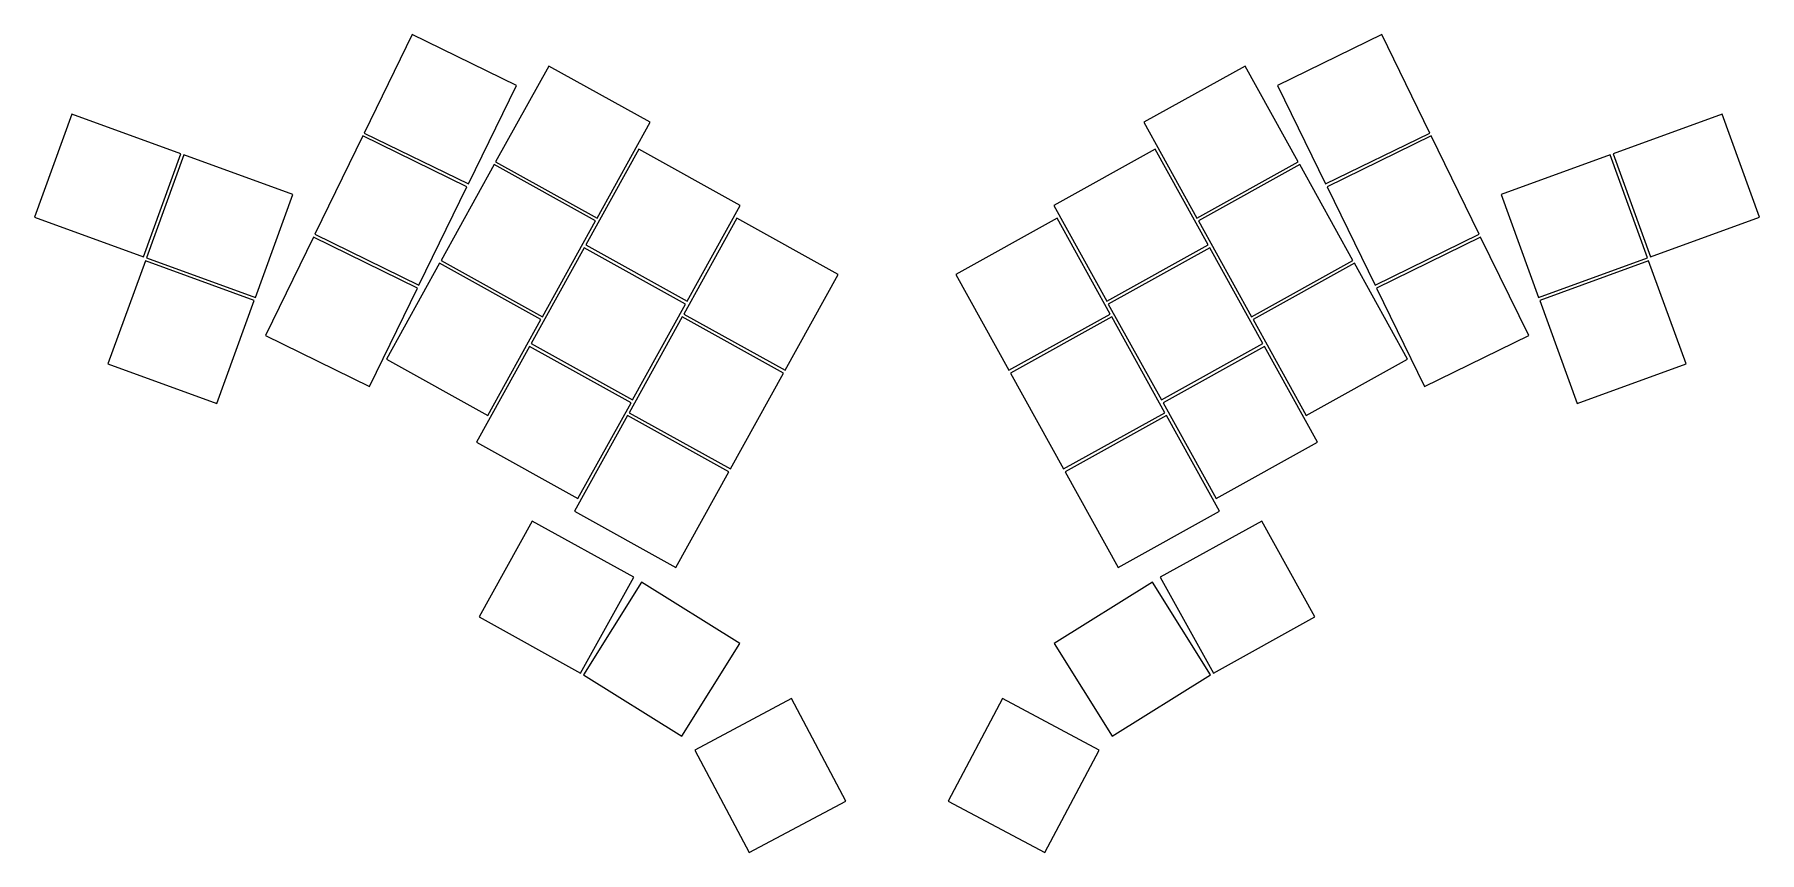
# Model space of a CAD drawing. Header units: millimetres. Extents: x 36 to 303, y -208 to -81.
import ezdxf

# ---------------------------------------------------------------- set-up
doc = ezdxf.new("R2010")
doc.units = ezdxf.units.MM

msp = doc.modelspace()

# ---------------------------------------------------------------- linework, layer by layer
for p, q in [((94.23, -81.46), (86.78, -96.74)), ((110.41, -89.35), (94.23, -81.46)), ((244.8, -81.46), (228.62, -89.35)), ((252.25, -96.74), (244.8, -81.46)), ((115.44, -86.35), (107.2, -101.22)), ((131.19, -95.07), (115.44, -86.35)), ((223.59, -86.35), (207.85, -95.07)), ((231.83, -101.22), (223.59, -86.35)), ((102.96, -104.63), (110.41, -89.35)), ((228.62, -89.35), (236.07, -104.63)), ((41.41, -93.82), (35.59, -109.8)), ((58.32, -99.98), (41.41, -93.82)), ((122.94, -109.94), (131.19, -95.07)), ((207.85, -95.07), (216.09, -109.94)), ((297.63, -93.82), (280.71, -99.98)), ((303.44, -109.8), (297.63, -93.82)), ((86.56, -97.18), (79.11, -112.46)), ((102.74, -105.08), (86.56, -97.18)), ((86.78, -96.74), (102.96, -104.63)), ((236.07, -104.63), (252.25, -96.74)), ((252.47, -97.18), (236.29, -105.08)), ((259.92, -112.46), (252.47, -97.18)), ((52.51, -115.95), (58.32, -99.98)), ((58.79, -100.15), (52.98, -116.12)), ((75.71, -106.3), (58.79, -100.15)), ((106.96, -101.65), (98.72, -116.52)), ((122.7, -110.38), (106.96, -101.65)), ((107.2, -101.22), (122.94, -109.94)), ((129.44, -99.25), (121.2, -114.12)), ((145.18, -107.98), (129.44, -99.25)), ((209.59, -99.25), (193.85, -107.98)), ((217.83, -114.12), (209.59, -99.25)), ((216.09, -109.94), (231.83, -101.22)), ((232.08, -101.65), (216.33, -110.38)), ((240.32, -116.52), (232.08, -101.65)), ((280.24, -100.15), (263.33, -106.3)), ((286.06, -116.12), (280.24, -100.15)), ((280.71, -99.98), (286.53, -115.95)), ((69.89, -122.28), (75.71, -106.3)), ((95.29, -120.36), (102.74, -105.08)), ((236.29, -105.08), (243.75, -120.36)), ((263.33, -106.3), (269.14, -122.28)), ((35.59, -109.8), (52.51, -115.95)), ((136.94, -122.85), (145.18, -107.98)), ((193.85, -107.98), (202.09, -122.85)), ((286.53, -115.95), (303.44, -109.8)), ((79.11, -112.46), (95.29, -120.36)), ((114.46, -125.25), (122.7, -110.38)), ((144.65, -109.97), (136.41, -124.84)), ((160.4, -118.7), (144.65, -109.97)), ((194.38, -109.97), (178.64, -118.7)), ((202.62, -124.84), (194.38, -109.97)), ((216.33, -110.38), (224.57, -125.25)), ((243.75, -120.36), (259.92, -112.46)), ((78.89, -112.91), (71.44, -128.19)), ((95.07, -120.8), (78.89, -112.91)), ((120.96, -114.56), (112.72, -129.43)), ((136.7, -123.29), (120.96, -114.56)), ((121.2, -114.12), (136.94, -122.85)), ((202.09, -122.85), (217.83, -114.12)), ((218.08, -114.56), (202.33, -123.29)), ((226.32, -129.43), (218.08, -114.56)), ((260.14, -112.91), (243.97, -120.8)), ((267.6, -128.19), (260.14, -112.91)), ((52.81, -116.59), (46.99, -132.57)), ((69.72, -122.75), (52.81, -116.59)), ((52.98, -116.12), (69.89, -122.28)), ((98.47, -116.96), (90.23, -131.83)), ((114.22, -125.69), (98.47, -116.96)), ((98.72, -116.52), (114.46, -125.25)), ((224.57, -125.25), (240.32, -116.52)), ((240.56, -116.96), (224.82, -125.69)), ((248.8, -131.83), (240.56, -116.96)), ((269.14, -122.28), (286.06, -116.12)), ((286.23, -116.59), (269.31, -122.75)), ((292.04, -132.57), (286.23, -116.59)), ((152.15, -133.57), (160.4, -118.7)), ((178.64, -118.7), (186.88, -133.57)), ((63.91, -138.72), (69.72, -122.75)), ((87.62, -136.08), (95.07, -120.8)), ((243.97, -120.8), (251.42, -136.08)), ((269.31, -122.75), (275.13, -138.72)), ((105.98, -140.56), (114.22, -125.69)), ((136.17, -125.28), (127.93, -140.15)), ((128.46, -138.15), (136.7, -123.29)), ((151.91, -134), (136.17, -125.28)), ((136.41, -124.84), (152.15, -133.57)), ((186.88, -133.57), (202.62, -124.84)), ((202.87, -125.28), (187.12, -134)), ((202.33, -123.29), (210.58, -138.15)), ((211.11, -140.15), (202.87, -125.28)), ((224.82, -125.69), (233.06, -140.56)), ((71.44, -128.19), (87.62, -136.08)), ((251.42, -136.08), (267.6, -128.19)), ((112.47, -129.86), (104.23, -144.73)), ((128.22, -138.59), (112.47, -129.86)), ((112.72, -129.43), (128.46, -138.15)), ((210.58, -138.15), (226.32, -129.43)), ((226.56, -129.86), (210.82, -138.59)), ((234.8, -144.73), (226.56, -129.86)), ((46.99, -132.57), (63.91, -138.72)), ((90.23, -131.83), (105.98, -140.56)), ((233.06, -140.56), (248.8, -131.83)), ((275.13, -138.72), (292.04, -132.57)), ((143.67, -148.87), (151.91, -134)), ((187.12, -134), (195.36, -148.87)), ((119.97, -153.46), (128.22, -138.59)), ((210.82, -138.59), (219.06, -153.46)), ((127.68, -140.58), (119.44, -155.45)), ((143.43, -149.31), (127.68, -140.58)), ((127.93, -140.15), (143.67, -148.87)), ((195.36, -148.87), (211.11, -140.15)), ((211.35, -140.58), (195.61, -149.31)), ((219.59, -155.45), (211.35, -140.58)), ((104.23, -144.73), (119.97, -153.46)), ((219.06, -153.46), (234.8, -144.73)), ((135.19, -164.18), (143.43, -149.31)), ((195.61, -149.31), (203.85, -164.18)), ((112.89, -156.96), (104.65, -171.83)), ((128.63, -165.69), (112.89, -156.96)), ((119.44, -155.45), (135.19, -164.18)), ((203.85, -164.18), (219.59, -155.45)), ((226.15, -156.96), (210.4, -165.69)), ((234.39, -171.83), (226.15, -156.96)), ((120.39, -180.56), (128.63, -165.69)), ((210.4, -165.69), (218.64, -180.56)), ((129.86, -166.42), (120.85, -180.83)), ((145.13, -175.95), (129.86, -166.42)), ((209.17, -166.42), (193.91, -175.95)), ((218.18, -180.83), (209.17, -166.42)), ((104.65, -171.83), (120.39, -180.56)), ((218.64, -180.56), (234.39, -171.83)), ((136.12, -190.37), (145.13, -175.95)), ((193.91, -175.95), (202.92, -190.37)), ((120.85, -180.83), (136.12, -190.37)), ((202.92, -190.37), (218.18, -180.83)), ((153.12, -184.52), (138.11, -192.5)), ((161.57, -200.41), (153.12, -184.52)), ((185.92, -184.52), (177.47, -200.41)), ((200.93, -192.5), (185.92, -184.52)), ((138.11, -192.5), (146.56, -208.4)), ((192.48, -208.4), (200.93, -192.5)), ((146.56, -208.4), (161.57, -200.41)), ((177.47, -200.41), (192.48, -208.4))]:
    msp.add_line(p, q)

doc.saveas('drawing.dxf')
